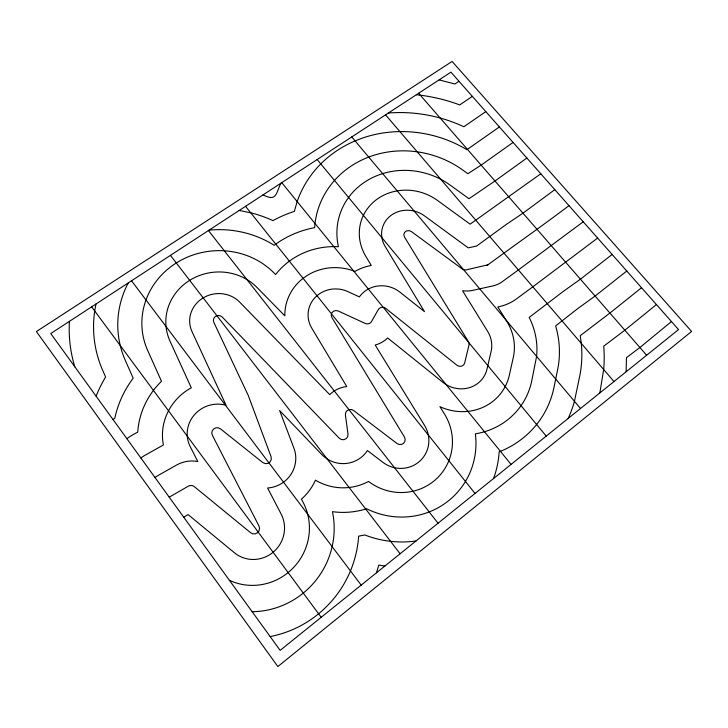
<?xml version="1.0" encoding="UTF-8"?>
<svg xmlns="http://www.w3.org/2000/svg" width="728" height="728" viewBox="0 0 728 728"><rect width="100%" height="100%" fill="white"/><g stroke="black" fill="none" stroke-linecap="round" stroke-linejoin="round"><path stroke-width="1.09" d="M626.135 371.762L626.471 357.657L640.03 347.411L671.444 321.558M599.845 392.929L603.676 369.524A143.744 134.607 29.5 0 0 603.712 346.173L624.842 330.203L656.429 304.568M95.95 304.031L94.704 310.974A123.505 115.543 -8.1 0 0 102.502 369.906L105.596 377.04A128.765 123.614 -23.7 0 0 96.105 396.187M376.476 572.809L378.806 565.074L384.848 566.056M280.753 183.32C275.848 194.121 276.376 201.774 263.054 194.886M641.532 287.724L610.091 312.913L580.234 335.681L581.281 343.379A120.566 112.876 29.4 0 1 579.779 375.839L574.447 401.301A121.385 114.26 30.8 0 1 568.177 418.436M626.772 271.025L595.185 295.996L577.914 308.463L555.628 325.907A97.415 91.182 29.3 0 1 557.621 369.715L553.926 387.596A98.08 92.301 30.8 0 1 500.427 451.333L499.18 451.824A101.101 98.298 36 0 1 493.584 478.505M612.13 254.472L580.489 279.152L563.345 291.355L529.183 317.426A74.283 69.515 29.3 0 1 536.6 356.365L531.622 381.426A74.793 70.37 30.7 0 1 475.357 433.843A77.086 74.938 35.9 0 1 444.317 503.903A77.086 74.938 35.9 0 1 366.657 508.754L365.711 509.045A77.132 75.758 15.5 0 1 332.441 511.666A81.991 79.752 -51 0 1 252.152 611.711M597.624 238.056L532.86 286.786M583.228 221.785L518.409 269.915M568.959 205.642C542.333 225.88 514.887 244.936 487.988 264.792L466.348 269.842A4.814 4.404 23.5 0 1 462.225 268.932L411.384 231.559A4.787 4.368 16.8 0 0 404.45 236.973L468.359 341.65A4.95 4.632 29.2 0 1 468.95 345.181L464.692 362.908A4.987 4.687 30.7 0 1 456.911 365.21L385.704 308.363A4.923 4.623 16.6 0 0 378.296 309.573L371.544 321.512A4.941 4.659 14.5 0 1 365.147 323.405L338.256 311.011A4.95 4.668 9.5 0 0 331.886 317.481L404.44 437.055A5.142 4.996 35.7 0 1 397.069 443.534L353.544 410.456A5.105 4.978 16.3 0 0 345.4 414.978L348.011 434.088A5.142 5.051 15.5 0 1 339.212 438.183L222.213 317.017A5.069 4.741 -7.8 0 0 213.786 322.222L248.257 395.459L271.062 456.684A5.269 5.151 -23.9 0 1 262.781 462.571L220.429 428.81A5.287 5.078 -23.1 0 0 212.312 435.189L258.968 525.989A5.46 5.314 -50.8 0 1 250.714 532.796L194.321 486.65A5.46 5.223 -36.8 0 0 188.233 486.231L169.214 497.16M532.65 286.941L516.598 298.808A49.595 45.145 24.9 0 1 499.244 306.652L497.834 306.97L506.761 321.257A51.169 47.875 29.3 0 1 513.295 357.448L509.318 375.257A51.515 48.458 30.7 0 1 439.903 406.652L444.453 413.968A53.099 51.606 35.8 0 1 435.553 479.643A53.099 51.606 35.8 0 1 368.532 481.426A53.126 52.17 15.5 0 1 315.452 480.171A54.427 53.208 -24.1 0 1 301.419 499.144L303.076 502.275A56.465 54.928 -50.9 0 1 293.684 567.394A56.465 54.928 -50.9 0 1 229.438 580.334M518.29 270.006L502.229 281.727A27.191 24.752 24.9 0 1 492.738 285.958L472.663 290.372A27.264 24.943 23.5 0 1 462.535 290.718L487.66 331.404A28.055 26.254 29.3 0 1 491.127 351.315L487.014 369.087A28.246 26.572 30.7 0 1 442.815 382.273L387.633 337.947A27.992 26.408 14.5 0 1 375.175 345.017L424.561 425.443A29.111 28.301 35.7 0 1 419.528 461.388A29.111 28.301 35.7 0 1 382.81 462.271L367.431 450.514A29.129 28.601 15.5 0 1 321.767 454.518L279.643 410.546L293.921 448.139A29.839 29.175 -23.9 0 1 267.567 488.015L281.144 514.059A30.958 30.121 -50.8 0 1 273.064 552.279A30.958 30.121 -50.8 0 1 234.407 552.752L188.106 514.605L183.702 517.171M554.809 189.644L523.077 213.122L506.333 224.406L476.585 246.064L468.213 247.848L424.488 215.87A27.091 24.743 16.8 0 0 390.59 215.725A27.091 24.743 16.8 0 0 385.176 246.492L424.469 311.611L399.927 292.128A27.882 26.199 16.6 0 0 359.386 296.887L347.939 291.628A28.055 26.472 9.5 0 0 316.989 295.704L315.57 297.015A28.055 26.472 9.5 0 0 311.784 328.191L346.783 386.55A28.92 28.192 16.3 0 0 329.72 394.621L239.712 302.138A28.738 26.872 -7.8 0 0 202.885 298.071A28.738 26.872 -7.8 0 0 191.992 331.559L226.062 405.259L225.362 405.068A29.957 28.756 -23.2 0 0 194.212 415.033A29.957 28.756 -23.2 0 0 190.154 446.455L197.788 461.543A30.949 29.593 -36.8 0 0 176.394 465.137L157.412 475.885A25.726 24.424 -37.8 0 0 154.955 477.468M540.786 173.774L470.106 224.169L437.419 200.391A49.404 45.127 16.8 0 0 375.757 200.173A49.404 45.127 16.8 0 0 365.693 256.11L371.262 265.447A50.842 47.784 16.6 0 0 354.936 271.435L353.699 270.962A51.169 48.285 9.5 0 0 307.189 275.475L303.103 278.333A51.169 48.285 9.5 0 0 284.839 315.861L256.984 287.46A52.407 49.013 -7.9 0 0 190.481 279.852L189.68 280.344A52.407 49.013 -7.9 0 0 169.961 341.004L191.3 387.796A54.627 52.443 -23.2 0 0 163.381 444.99L145.755 454.854A51.46 48.858 -37.9 0 0 140.832 457.958M526.872 158.04L495.249 180.817L468.969 198.717L450.177 185.112A71.735 65.52 16.8 0 0 369.515 179.188A71.735 65.52 16.8 0 0 338.411 246.719L333.824 246.61A74.292 70.106 9.5 0 0 275.603 274.547L274.037 272.964A76.085 71.162 -7.9 0 0 178.051 261.889L176.303 262.963A76.085 71.162 -7.9 0 0 147.711 350.541L161.498 381.281A79.316 76.14 -23.3 0 0 137.738 432.104L134.216 434.043A77.213 73.31 -37.9 0 0 126.845 438.647M513.067 142.433L481.517 164.865L467.867 173.719L462.762 170.043A94.067 85.94 16.8 0 0 368.978 156.975M112.995 419.51L114.778 418.3A104.031 99.863 -23.5 0 1 133.178 378.214L125.225 360.169A99.791 93.339 -8 0 1 128.246 282.937M499.381 126.954L466.885 149.704A116.416 106.388 16.8 0 0 362.307 138.12L355.082 140.895A116.416 106.388 16.8 0 0 297.161 201.565L294.33 211.42A120.575 113.841 9.4 0 0 272.964 220.611A123.505 115.543 -8.1 0 0 250.723 212.794L239.194 210.465M485.813 111.602L463.845 126.736A138.784 126.872 16.8 0 0 388.352 113.031M472.354 96.378L459.732 104.914A161.17 147.393 16.8 0 0 420.274 95.186L416.371 94.731M458.995 81.281L454.909 84.002L439.111 79.88M418.609 93.266L646.637 355.255M385.558 114.86L613.977 381.554M351.751 136.937L580.516 408.499M317.171 159.532L546.227 436.108M281.772 182.655L511.074 464.419M245.545 206.315L475.029 493.438M208.445 230.548L438.056 523.214M170.452 255.364L400.127 553.762M131.531 280.79L361.188 585.112M91.646 306.843L321.212 617.308M487.988 264.792A4.805 4.368 24.9 0 1 486.313 265.529M368.714 157.075A94.067 85.94 16.8 0 0 314.996 223.478L314.605 227.655A97.425 91.956 9.5 0 0 275.757 244.117L274.156 245.291A99.791 93.339 -8 0 0 209.091 230.13M415.997 540.977A101.101 98.298 36 0 1 364.855 534.98L358.622 536.145A107.553 104.595 -51.2 0 1 270.152 636.563M74.82 366.794A147.247 137.783 -8.2 0 1 69.424 321.357M691.6 331.449L277.85 666.548L36.4 331.559L452.088 61.452L691.6 331.449M678.532 329.566L280.144 650.368L50.76 333.551L450.932 72.154L678.532 329.566"/></g></svg>
